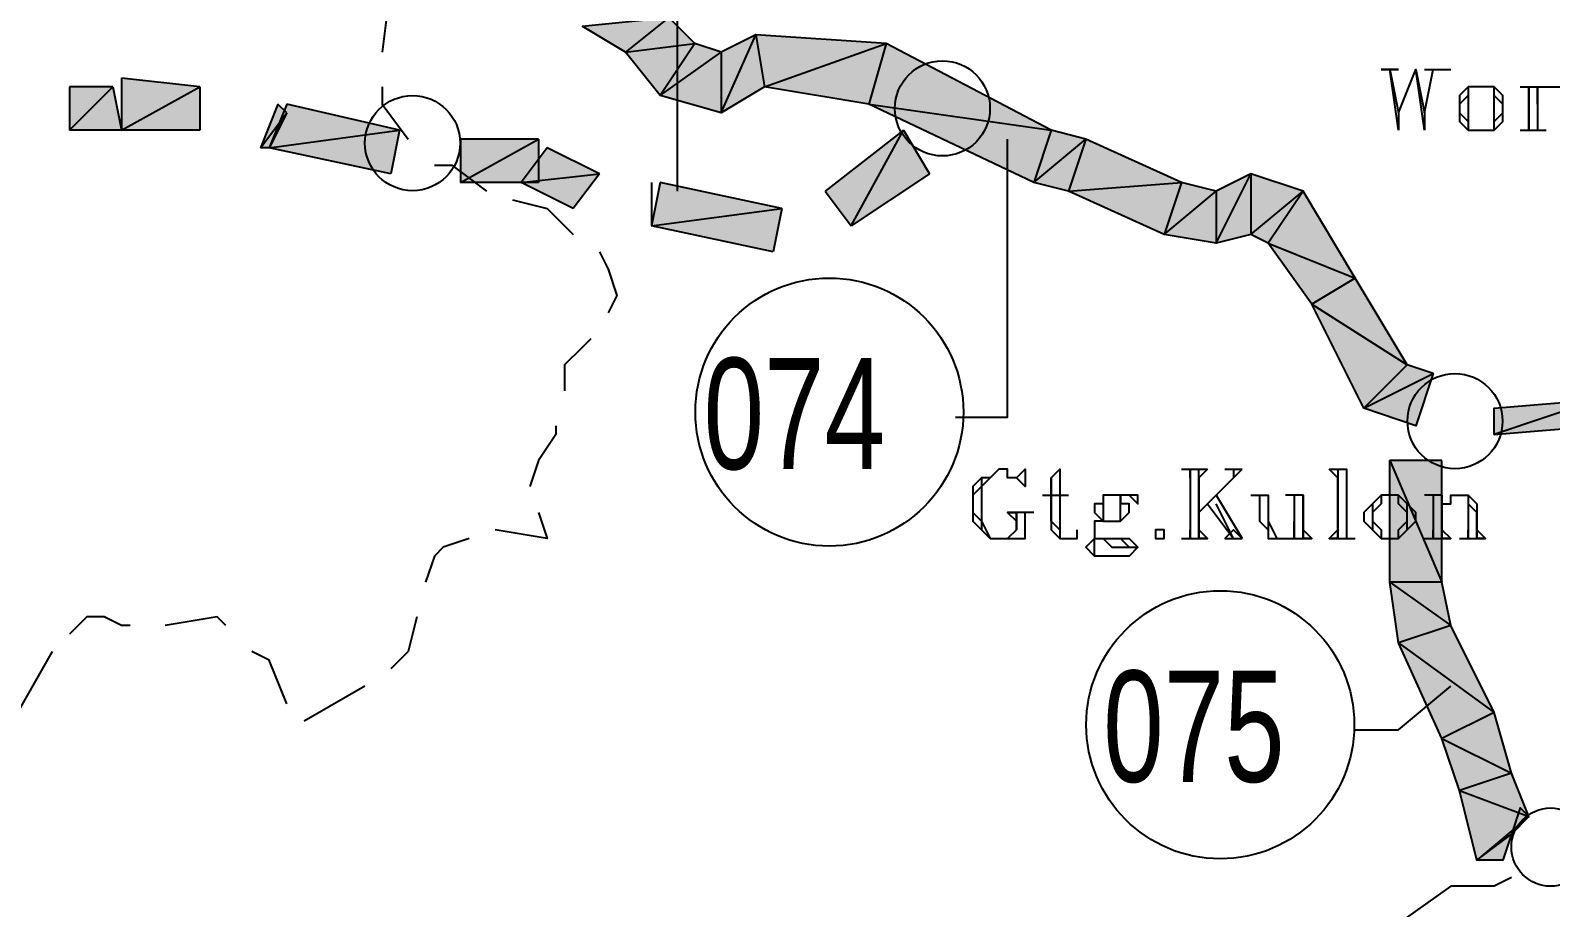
# Model space of a CAD drawing. Header units: millimetres. Extents: x 658 to 813, y 806 to 883.
# Drawn here: x 788.486 to 789.018, y 862.504 to 862.811 of the extents above; entities that cross this region are included whole.
import ezdxf

# ---------------------------------------------------------------- set-up
doc = ezdxf.new("R2010")
doc.units = ezdxf.units.MM
doc.header["$LTSCALE"] = 0.1
doc.linetypes.add('atContinuous2', pattern=[0])
for name, color, linetype in [('BATKAB', 7, 'Continuous'), ('KLEKTOR1', 7, 'Continuous'), ('KLEKTOR2', 7, 'Continuous'), ('LINK NAS BARU', 7, 'Continuous'), ('RENC-JL-SN', 7, 'Continuous'), ('SYMBOL', 7, 'Continuous'), ('TEXT', 8, 'Continuous'), ('zat_Mask_solid', 7, 'Continuous')]:
    doc.layers.add(name, color=color, linetype=linetype)
doc.styles.add('Style2', font='arial.ttf', dxfattribs={"height": 0.2})

msp = doc.modelspace()

# ---------------------------------------------------------------- hatches: boundary and pattern name
at = {"layer": 'KLEKTOR1'}
for points in [[(788.67881, 862.81282), (788.70921, 862.81586), (788.69401, 862.8037)], [(788.70921, 862.81586), (788.69401, 862.8037), (788.71833, 862.80674)], [(788.69401, 862.8037), (788.71833, 862.80674), (788.70617, 862.7885)], [(788.71833, 862.80674), (788.70617, 862.7885), (788.72745, 862.8037)], [(788.70617, 862.7885), (788.72745, 862.8037), (788.72745, 862.78242)], [(789.00409, 862.5301), (789.01017, 862.53618), (789.00713, 862.53922)], [(789.00409, 862.5301), (789.00105, 862.52098), (788.99193, 862.52098)]]:
    msp.add_hatch(color=7, dxfattribs=at).paths.add_polyline_path(points)
h = msp.add_hatch(color=7, dxfattribs=at)
h.paths.add_polyline_path([(788.72745, 862.8037), (788.72745, 862.78242), (788.73961, 862.80978)], flags=17)
h.paths.add_polyline_path([(788.72745, 862.78242), (788.73961, 862.80978), (788.74265, 862.79154)])
h = msp.add_hatch(color=7, dxfattribs=at)
h.paths.add_polyline_path([(788.90073, 862.75506), (788.90073, 862.73682), (788.91289, 862.76114)], flags=17)
h.paths.add_polyline_path([(788.90073, 862.73682), (788.91289, 862.76114), (788.91289, 862.73986)], flags=17)
h = msp.add_hatch(color=7, dxfattribs=at)
h.paths.add_polyline_path([(788.97977, 862.66082), (788.96153, 862.66082), (788.97977, 862.61826)], flags=17)
h.paths.add_polyline_path([(788.96153, 862.66082), (788.97977, 862.61826), (788.96153, 862.61826)], flags=17)
h = msp.add_hatch(color=7, dxfattribs=at)
h.paths.add_polyline_path([(788.97977, 862.61826), (788.96153, 862.61826), (788.98281, 862.60306)], flags=17)
h.paths.add_polyline_path([(788.96153, 862.61826), (788.98281, 862.60306), (788.96457, 862.59698)])
at = {"layer": 'KLEKTOR2'}
h = msp.add_hatch(color=7, dxfattribs=at)
h.paths.add_polyline_path([(789.0345, 862.67298), (789.0345, 862.6821), (788.99801, 862.66994)], flags=17)
h.paths.add_polyline_path([(789.0345, 862.6821), (788.99801, 862.66994), (788.99801, 862.67906)], flags=17)
at = {"layer": 'RENC-JL-SN'}
h = msp.add_hatch(color=7, dxfattribs=at)
h.paths.add_polyline_path([(788.49945, 862.79154), (788.49945, 862.77634), (788.51465, 862.79154)], flags=16)
h.paths.add_polyline_path([(788.49945, 862.77634), (788.51465, 862.79154), (788.51769, 862.77634)])
h = msp.add_hatch(color=7, dxfattribs=at)
h.paths.add_polyline_path([(788.51769, 862.79458), (788.51769, 862.77634), (788.54505, 862.79154)])
h.paths.add_polyline_path([(788.51769, 862.77634), (788.54505, 862.79154), (788.54505, 862.77634)], flags=17)
h = msp.add_hatch(color=7, dxfattribs=at)
h.paths.add_polyline_path([(788.57241, 862.78546), (788.56633, 862.77026), (788.57545, 862.78242)])
h.paths.add_polyline_path([(788.56633, 862.77026), (788.57545, 862.78242), (788.56937, 862.77026)], flags=17)
h = msp.add_hatch(color=7, dxfattribs=at)
h.paths.add_polyline_path([(788.57545, 862.78546), (788.56937, 862.77026), (788.61497, 862.77634)])
h.paths.add_polyline_path([(788.56937, 862.77026), (788.61497, 862.77634), (788.61193, 862.76114)])
h = msp.add_hatch(color=7, dxfattribs=at)
h.paths.add_polyline_path([(788.76393, 862.75506), (788.77305, 862.7429), (788.79129, 862.77634)])
h.paths.add_polyline_path([(788.77305, 862.7429), (788.79129, 862.77634), (788.80041, 862.76114)])
h = msp.add_hatch(color=7, dxfattribs=at)
h.paths.add_polyline_path([(788.63625, 862.7733), (788.63625, 862.7581), (788.66361, 862.7733)], flags=16)
h.paths.add_polyline_path([(788.63625, 862.7581), (788.66361, 862.7733), (788.66361, 862.7581)])
h = msp.add_hatch(color=7, dxfattribs=at)
h.paths.add_polyline_path([(788.66665, 862.77026), (788.65753, 862.7581), (788.68489, 862.76114)])
h.paths.add_polyline_path([(788.65753, 862.7581), (788.68489, 862.76114), (788.67577, 862.74898)])
h = msp.add_hatch(color=7, dxfattribs=at)
h.paths.add_polyline_path([(788.70617, 862.7581), (788.70313, 862.7429), (788.74873, 862.74898)])
h.paths.add_polyline_path([(788.70313, 862.7429), (788.74873, 862.74898), (788.74569, 862.73378)])
at = {"layer": 'zat_Mask_solid'}
for points in [[(788.73961, 862.80978), (788.74265, 862.79154), (788.78521, 862.80674)], [(788.74265, 862.79154), (788.78521, 862.80674), (788.77913, 862.78546)], [(788.78521, 862.80674), (788.77913, 862.78546), (788.84297, 862.77634)], [(788.77913, 862.78546), (788.84297, 862.77634), (788.83689, 862.7581)], [(788.84297, 862.77634), (788.83689, 862.7581), (788.85513, 862.7733)], [(788.83689, 862.7581), (788.85513, 862.7733), (788.84905, 862.75506)], [(788.85513, 862.7733), (788.84905, 862.75506), (788.88857, 862.7581)], [(788.91289, 862.76114), (788.91289, 862.73986), (788.93113, 862.75506)], [(788.84905, 862.75506), (788.88857, 862.7581), (788.88249, 862.73986)], [(788.88857, 862.7581), (788.88249, 862.73986), (788.90073, 862.75506)], [(788.88249, 862.73986), (788.90073, 862.75506), (788.90073, 862.73682)], [(788.91289, 862.73986), (788.93113, 862.75506), (788.91897, 862.73682)], [(788.93113, 862.75506), (788.91897, 862.73682), (788.94937, 862.72466)], [(788.91897, 862.73682), (788.94937, 862.72466), (788.93417, 862.71554)], [(788.94937, 862.72466), (788.93417, 862.71554), (788.96761, 862.69426)], [(788.93417, 862.71554), (788.96761, 862.69426), (788.95241, 862.67906)], [(788.96761, 862.69426), (788.95241, 862.67906), (788.97673, 862.69122)], [(788.95241, 862.67906), (788.97673, 862.69122), (788.97065, 862.67298)], [(788.98281, 862.60306), (788.96457, 862.59698), (788.99801, 862.57266)], [(788.96457, 862.59698), (788.99801, 862.57266), (788.97977, 862.56354)], [(788.99801, 862.57266), (788.97977, 862.56354), (789.00409, 862.55138)], [(788.97977, 862.56354), (789.00409, 862.55138), (788.98585, 862.5453)], [(789.00409, 862.55138), (788.98585, 862.5453), (789.01017, 862.53618)], [(788.98585, 862.5453), (789.01017, 862.53618), (788.99193, 862.52098)]]:
    msp.add_hatch(color=7, dxfattribs=at).paths.add_polyline_path(points)

# ---------------------------------------------------------------- linework, layer by layer
at = {"color": 7}
msp.add_lwpolyline([(789.00409, 862.5149), (788.99801, 862.51186), (788.98281, 862.51186), (788.96153, 862.49666), (788.94633, 862.4845), (788.94025, 862.46018), (788.93417, 862.43586), (788.92809, 862.39938), (788.92505, 862.3629), (788.92809, 862.3477), (788.93417, 862.32945)], dxfattribs=at)
at = {"layer": 'BATKAB', "color": 7}
for points in [[(788.61193, 862.82802), (788.60889, 862.8037)], [(788.60889, 862.79154), (788.60889, 862.78546), (788.61801, 862.7733)], [(788.62713, 862.76418), (788.63321, 862.76418), (788.64537, 862.75506)], [(788.65449, 862.75202), (788.66665, 862.74898), (788.67577, 862.73986)], [(788.68489, 862.73378), (788.68793, 862.7277), (788.69097, 862.71858), (788.68793, 862.7125)], [(788.68185, 862.70338), (788.67881, 862.70034), (788.67273, 862.69426), (788.67273, 862.68514)], [(788.66969, 862.67298), (788.66969, 862.66994), (788.66361, 862.66082), (788.66057, 862.6517)], [(788.66361, 862.64258), (788.66665, 862.63346), (788.64841, 862.6365)], [(788.63929, 862.63346), (788.63017, 862.63042), (788.62713, 862.62738), (788.62409, 862.61826)], [(788.52073, 862.60306), (788.51769, 862.60306), (788.51161, 862.6061), (788.50553, 862.6061), (788.49945, 862.60002)], [(788.55417, 862.60306), (788.55113, 862.6061), (788.53289, 862.60306)], [(788.62105, 862.6061), (788.61801, 862.59394), (788.61193, 862.58786)], [(788.49337, 862.59394), (788.48121, 862.57266)], [(788.57545, 862.5757), (788.56937, 862.5909), (788.56329, 862.59394)], [(788.60281, 862.58178), (788.58153, 862.56962)]]:
    msp.add_lwpolyline(points, dxfattribs=at)
at = {"layer": 'KLEKTOR1', "color": 7}
for points in [[(788.67881, 862.81282), (788.70921, 862.81586), (788.69401, 862.8037), (788.67881, 862.81282)], [(788.70921, 862.81586), (788.69401, 862.8037), (788.71833, 862.80674), (788.70921, 862.81586)], [(788.72745, 862.8037), (788.72745, 862.78242), (788.73961, 862.80978), (788.72745, 862.8037)], [(788.72745, 862.78242), (788.73961, 862.80978), (788.74265, 862.79154), (788.72745, 862.78242)], [(788.73961, 862.80978), (788.74265, 862.79154), (788.78521, 862.80674), (788.73961, 862.80978)], [(788.69401, 862.8037), (788.71833, 862.80674), (788.70617, 862.7885), (788.69401, 862.8037)], [(788.71833, 862.80674), (788.70617, 862.7885), (788.72745, 862.8037), (788.71833, 862.80674)], [(788.70617, 862.7885), (788.72745, 862.8037), (788.72745, 862.78242), (788.70617, 862.7885)], [(788.74265, 862.79154), (788.78521, 862.80674), (788.77913, 862.78546), (788.74265, 862.79154)], [(788.78521, 862.80674), (788.77913, 862.78546), (788.84297, 862.77634), (788.78521, 862.80674)], [(788.77913, 862.78546), (788.84297, 862.77634), (788.83689, 862.7581), (788.77913, 862.78546)], [(788.84297, 862.77634), (788.83689, 862.7581), (788.85513, 862.7733), (788.84297, 862.77634)], [(788.83689, 862.7581), (788.85513, 862.7733), (788.84905, 862.75506), (788.83689, 862.7581)], [(788.85513, 862.7733), (788.84905, 862.75506), (788.88857, 862.7581), (788.85513, 862.7733)], [(788.90073, 862.75506), (788.90073, 862.73682), (788.91289, 862.76114), (788.90073, 862.75506)], [(788.90073, 862.73682), (788.91289, 862.76114), (788.91289, 862.73986), (788.90073, 862.73682)], [(788.91289, 862.76114), (788.91289, 862.73986), (788.93113, 862.75506), (788.91289, 862.76114)], [(788.84905, 862.75506), (788.88857, 862.7581), (788.88249, 862.73986), (788.84905, 862.75506)], [(788.88857, 862.7581), (788.88249, 862.73986), (788.90073, 862.75506), (788.88857, 862.7581)], [(788.88249, 862.73986), (788.90073, 862.75506), (788.90073, 862.73682), (788.88249, 862.73986)], [(788.91289, 862.73986), (788.93113, 862.75506), (788.91897, 862.73682), (788.91289, 862.73986)], [(788.93113, 862.75506), (788.91897, 862.73682), (788.94937, 862.72466), (788.93113, 862.75506)], [(788.91897, 862.73682), (788.94937, 862.72466), (788.93417, 862.71554), (788.91897, 862.73682)], [(788.94937, 862.72466), (788.93417, 862.71554), (788.96761, 862.69426), (788.94937, 862.72466)], [(788.93417, 862.71554), (788.96761, 862.69426), (788.95241, 862.67906), (788.93417, 862.71554)], [(788.96761, 862.69426), (788.95241, 862.67906), (788.97673, 862.69122), (788.96761, 862.69426)], [(788.95241, 862.67906), (788.97673, 862.69122), (788.97065, 862.67298), (788.95241, 862.67906)], [(788.97977, 862.66082), (788.96153, 862.66082), (788.97977, 862.61826), (788.97977, 862.66082)], [(788.96153, 862.66082), (788.97977, 862.61826), (788.96153, 862.61826), (788.96153, 862.66082)], [(788.97977, 862.61826), (788.96153, 862.61826), (788.98281, 862.60306), (788.97977, 862.61826)], [(788.96153, 862.61826), (788.98281, 862.60306), (788.96457, 862.59698), (788.96153, 862.61826)], [(788.98281, 862.60306), (788.96457, 862.59698), (788.99801, 862.57266), (788.98281, 862.60306)], [(788.96457, 862.59698), (788.99801, 862.57266), (788.97977, 862.56354), (788.96457, 862.59698)], [(788.99801, 862.57266), (788.97977, 862.56354), (789.00409, 862.55138), (788.99801, 862.57266)], [(788.97977, 862.56354), (789.00409, 862.55138), (788.98585, 862.5453), (788.97977, 862.56354)], [(789.00409, 862.55138), (788.98585, 862.5453), (789.01017, 862.53618), (789.00409, 862.55138)], [(788.98585, 862.5453), (789.01017, 862.53618), (788.99193, 862.52098), (788.98585, 862.5453)], [(789.00409, 862.5301), (789.01017, 862.53618), (789.00713, 862.53922), (789.00409, 862.5301)], [(789.00409, 862.5301), (789.00105, 862.52098), (788.99193, 862.52098), (789.00409, 862.5301)]]:
    msp.add_lwpolyline(points, dxfattribs=at)
at = {"layer": 'KLEKTOR2', "color": 7}
for points in [[(789.0345, 862.67298), (789.0345, 862.6821), (788.99801, 862.66994), (789.0345, 862.67298)], [(789.0345, 862.6821), (788.99801, 862.66994), (788.99801, 862.67906), (789.0345, 862.6821)]]:
    msp.add_lwpolyline(points, dxfattribs=at)
at = {"layer": 'LINK NAS BARU', "color": 7}
for points in [[(788.71225, 862.75506), (788.71225, 862.91619), (788.78521, 862.91619)], [(788.80953, 862.67602), (788.82777, 862.67602), (788.82777, 862.7733)], [(788.94937, 862.56658), (788.96457, 862.56658), (788.98281, 862.58178)]]:
    msp.add_lwpolyline(points, dxfattribs=at)
at = {"layer": 'LINK NAS BARU', "color": 7, "linetype": 'atContinuous2'}
for centre in [(788.76537, 862.67776), (788.90218, 862.56832)]:
    msp.add_circle(centre, 0.0469, dxfattribs=at)
at = {"layer": 'RENC-JL-SN', "color": 7, "linetype": 'atContinuous2'}
for p, q in [((788.49945, 862.79154), (788.49945, 862.77634)), ((788.49945, 862.77634), (788.51465, 862.79154)), ((788.51465, 862.79154), (788.49945, 862.79154)), ((788.49945, 862.77634), (788.51465, 862.79154)), ((788.51465, 862.79154), (788.51769, 862.77634)), ((788.51769, 862.79458), (788.51769, 862.77634)), ((788.54505, 862.79154), (788.51769, 862.79458)), ((788.51769, 862.77634), (788.54505, 862.79154)), ((788.51769, 862.77634), (788.54505, 862.79154)), ((788.54505, 862.79154), (788.54505, 862.77634)), ((788.57241, 862.78546), (788.56633, 862.77026)), ((788.56633, 862.77026), (788.57545, 862.78242)), ((788.56633, 862.77026), (788.57545, 862.78242)), ((788.57545, 862.78546), (788.56937, 862.77026)), ((788.57545, 862.78242), (788.56937, 862.77026)), ((788.57545, 862.78242), (788.57241, 862.78546)), ((788.61497, 862.77634), (788.57545, 862.78546)), ((788.51769, 862.77634), (788.49945, 862.77634)), ((788.54505, 862.77634), (788.51769, 862.77634)), ((788.56937, 862.77026), (788.61497, 862.77634)), ((788.56937, 862.77026), (788.61497, 862.77634)), ((788.61497, 862.77634), (788.61193, 862.76114)), ((788.79129, 862.77634), (788.76393, 862.75506)), ((788.77305, 862.7429), (788.79129, 862.77634)), ((788.77305, 862.7429), (788.79129, 862.77634)), ((788.79129, 862.77634), (788.80041, 862.76114)), ((788.56937, 862.77026), (788.56633, 862.77026)), ((788.61193, 862.76114), (788.56937, 862.77026)), ((788.63625, 862.7733), (788.63625, 862.7581)), ((788.63625, 862.7581), (788.66361, 862.7733)), ((788.66361, 862.7733), (788.63625, 862.7733)), ((788.63625, 862.7581), (788.66361, 862.7733)), ((788.66665, 862.77026), (788.65753, 862.7581)), ((788.66361, 862.7733), (788.66361, 862.7581)), ((788.68489, 862.76114), (788.66665, 862.77026)), ((788.65753, 862.7581), (788.68489, 862.76114)), ((788.65753, 862.7581), (788.68489, 862.76114)), ((788.68489, 862.76114), (788.67577, 862.74898)), ((788.80041, 862.76114), (788.77305, 862.7429)), ((788.66361, 862.7581), (788.63625, 862.7581)), ((788.67577, 862.74898), (788.65753, 862.7581)), ((788.70617, 862.7581), (788.70313, 862.7429)), ((788.74873, 862.74898), (788.70617, 862.7581)), ((788.76393, 862.75506), (788.77305, 862.7429)), ((788.70313, 862.7429), (788.74873, 862.74898)), ((788.70313, 862.7429), (788.74873, 862.74898)), ((788.74873, 862.74898), (788.74569, 862.73378)), ((788.74569, 862.73378), (788.70313, 862.7429))]:
    msp.add_line(p, q, dxfattribs=at)
at = {"layer": 'RENC-JL-SN', "color": 7}
for points in [[(788.79129, 862.77634), (788.80041, 862.76114)], [(788.70313, 862.7581), (788.70313, 862.7429)]]:
    msp.add_lwpolyline(points, dxfattribs=at)
at = {"layer": 'SYMBOL', "color": 7, "linetype": 'atContinuous2'}
for centre, radius in [((788.80494, 862.78402), 0.01664), ((788.6195, 862.77186), 0.01664), ((788.98431, 862.67458), 0.01664), ((789.01778, 862.52552), 0.0137)]:
    msp.add_circle(centre, radius, dxfattribs=at)
at = {"layer": 'TEXT', "color": 7}
for points in [[(788.95849, 862.79762), (788.96457, 862.79762)], [(788.95849, 862.79762), (788.96153, 862.79762), (788.95849, 862.79762)], [(788.96457, 862.77634), (788.96153, 862.79762), (788.96457, 862.78242), (788.96457, 862.77634)], [(788.96153, 862.79762), (788.96457, 862.78242), (788.97065, 862.79762)], [(788.96457, 862.79762), (788.96153, 862.79762), (788.96457, 862.79762)], [(788.97369, 862.77634), (788.97065, 862.79762), (788.97369, 862.78242), (788.97369, 862.77634)], [(788.97065, 862.79762), (788.97369, 862.78242), (788.97673, 862.79762)], [(788.97369, 862.79762), (788.98281, 862.79762)], [(788.97673, 862.79762), (788.97977, 862.79762)], [(788.99193, 862.79154), (788.98889, 862.79154), (788.98585, 862.7885), (788.98585, 862.78546), (788.98585, 862.78242), (788.98585, 862.77938), (788.98889, 862.77634), (788.99193, 862.77634), (788.99497, 862.77634), (788.99801, 862.77634), (789.00105, 862.77938), (789.00105, 862.78242), (789.00105, 862.78546), (789.00105, 862.7885), (788.99801, 862.79154), (788.99497, 862.79154), (788.99193, 862.79154)], [(788.99193, 862.79154), (788.98889, 862.79154), (788.98889, 862.7885), (788.98889, 862.78546), (788.98889, 862.78242), (788.98889, 862.77938), (788.98889, 862.77634), (788.99193, 862.77634)], [(788.99497, 862.77634), (788.99801, 862.77634), (788.99801, 862.77938), (788.99801, 862.78242), (788.99801, 862.78546), (788.99801, 862.7885), (788.99801, 862.79154), (788.99497, 862.79154)], [(789.00713, 862.79154), (789.01321, 862.79154), (789.01321, 862.77634)], [(789.00713, 862.79154), (789.01017, 862.79154), (789.01017, 862.7885)], [(789.01017, 862.79154), (789.01017, 862.77634), (789.01017, 862.79154)], [(789.01321, 862.78546), (789.01321, 862.7885), (789.01321, 862.79154), (789.01626, 862.79154), (789.0193, 862.79154), (789.02234, 862.79154), (789.02234, 862.7885), (789.02538, 862.78546), (789.02538, 862.77634)], [(788.98889, 862.7885), (788.98585, 862.78546), (788.98585, 862.78242), (788.98889, 862.77938)], [(788.99801, 862.77938), (789.00105, 862.78242), (789.00105, 862.78546), (788.99801, 862.7885)], [(788.96457, 862.78242), (788.96457, 862.77634)], [(788.97369, 862.78242), (788.97369, 862.77634)], [(789.00713, 862.77634), (789.01017, 862.77634), (789.01017, 862.77938)], [(789.00713, 862.77634), (789.01626, 862.77634)], [(789.01321, 862.77938), (789.01321, 862.77634)], [(788.83081, 862.65474), (788.83385, 862.65778), (788.83385, 862.6517), (788.83081, 862.65474), (788.82777, 862.65474), (788.82777, 862.65778), (788.82473, 862.65778), (788.82169, 862.65474), (788.81865, 862.65474), (788.81561, 862.6517), (788.81561, 862.64866), (788.81561, 862.64258), (788.81561, 862.63954), (788.81865, 862.6365), (788.82169, 862.63346), (788.82473, 862.63346), (788.82777, 862.63346), (788.83081, 862.63346), (788.83385, 862.63346), (788.83385, 862.64258)], [(788.81865, 862.65474), (788.81865, 862.6517), (788.81561, 862.64866), (788.81561, 862.64258), (788.81865, 862.63954), (788.81865, 862.6365)], [(788.82473, 862.65778), (788.82169, 862.65474), (788.81865, 862.6517), (788.81865, 862.64866), (788.81865, 862.64258), (788.81865, 862.63954), (788.82169, 862.63346), (788.82473, 862.63346)], [(788.84297, 862.65474), (788.84601, 862.65778), (788.84601, 862.63954), (788.84601, 862.63346), (788.84905, 862.63346)], [(788.84601, 862.6365), (788.84297, 862.63954), (788.84297, 862.65474), (788.84297, 862.63954), (788.84297, 862.6365), (788.84601, 862.63346), (788.84905, 862.63346), (788.85209, 862.63346), (788.85209, 862.6365)], [(788.88857, 862.65778), (788.89769, 862.65778)], [(788.89161, 862.65778), (788.89161, 862.63346)], [(788.89161, 862.65778), (788.89161, 862.65474), (788.89161, 862.65778)], [(788.89465, 862.65474), (788.89465, 862.63346), (788.89465, 862.65778)], [(788.89769, 862.65778), (788.89465, 862.65474), (788.89769, 862.65778)], [(788.90681, 862.65474), (788.89465, 862.64258)], [(788.90377, 862.65778), (788.90985, 862.65778)], [(788.90681, 862.65778), (788.90681, 862.65474), (788.90985, 862.65778)], [(788.94025, 862.65778), (788.94633, 862.65778), (788.94633, 862.63346)], [(788.94025, 862.65778), (788.94329, 862.65474), (788.94025, 862.65778)], [(788.94329, 862.65778), (788.94329, 862.63346), (788.94329, 862.65474)], [(788.83993, 862.64866), (788.84905, 862.64866)], [(788.86425, 862.64866), (788.86121, 862.64866), (788.86121, 862.64562), (788.85817, 862.64562), (788.85817, 862.64258), (788.86121, 862.63954), (788.86425, 862.63954), (788.86729, 862.63954), (788.87033, 862.64258), (788.87033, 862.64562), (788.86729, 862.64562), (788.86729, 862.64866), (788.86425, 862.64866)], [(788.86425, 862.64866), (788.86121, 862.64866), (788.86121, 862.64562), (788.86121, 862.64258), (788.86121, 862.63954), (788.86425, 862.63954), (788.86729, 862.63954), (788.86729, 862.64258), (788.86729, 862.64562), (788.86729, 862.64866), (788.86425, 862.64866)], [(788.87033, 862.64866), (788.87337, 862.64562), (788.87337, 862.64866), (788.87033, 862.64866), (788.86729, 862.64866), (788.86729, 862.64562)], [(788.90073, 862.64866), (788.90985, 862.63346)], [(788.91289, 862.64866), (788.91897, 862.64866), (788.91897, 862.63954), (788.92201, 862.63346)], [(788.91593, 862.64866), (788.91593, 862.63954), (788.91897, 862.6365), (788.91897, 862.63346), (788.92201, 862.63346), (788.92505, 862.63346), (788.92809, 862.63346), (788.92809, 862.6365), (788.92809, 862.63954)], [(788.91593, 862.64866), (788.91593, 862.64562)], [(788.91897, 862.64866), (788.91897, 862.63954), (788.91897, 862.6365)], [(788.93113, 862.64866), (788.93113, 862.63346), (788.93113, 862.64866), (788.92505, 862.64866)], [(788.92809, 862.64866), (788.92809, 862.63346), (788.93417, 862.63346)], [(788.96153, 862.64866), (788.95849, 862.64866), (788.95545, 862.64562), (788.95241, 862.64258), (788.95241, 862.63954), (788.95545, 862.6365), (788.95849, 862.63346), (788.96153, 862.63346), (788.96457, 862.63346), (788.96761, 862.6365), (788.97065, 862.63954), (788.97065, 862.64258), (788.96761, 862.64562), (788.96457, 862.64866), (788.96153, 862.64866)], [(788.96153, 862.64866), (788.95849, 862.64866), (788.95849, 862.64562), (788.95545, 862.64258), (788.95545, 862.63954), (788.95849, 862.6365), (788.95849, 862.63346), (788.96153, 862.63346), (788.96457, 862.63346), (788.96457, 862.6365), (788.96761, 862.63954), (788.96761, 862.64258), (788.96457, 862.64562), (788.96457, 862.64866), (788.96153, 862.64866)], [(788.97977, 862.64866), (788.97977, 862.63346), (788.97977, 862.64866), (788.97369, 862.64866)], [(788.97673, 862.64866), (788.97673, 862.63346)], [(788.97673, 862.64866), (788.97673, 862.64562)], [(788.97977, 862.64562), (788.98281, 862.64562), (788.98281, 862.64866), (788.98585, 862.64866), (788.98889, 862.64866), (788.99193, 862.64562), (788.99193, 862.64258), (788.99193, 862.63346), (788.99193, 862.64258), (788.98889, 862.64562)], [(788.98889, 862.64866), (788.98889, 862.64562), (788.98889, 862.63346)], [(788.83689, 862.64258), (788.82777, 862.64258), (788.83081, 862.64258)], [(788.82777, 862.64258), (788.83081, 862.63954)], [(788.83081, 862.64258), (788.83081, 862.6365), (788.83081, 862.64258)], [(788.83385, 862.63954), (788.83385, 862.64258)], [(788.86121, 862.64562), (788.86121, 862.64258), (788.86121, 862.63954)], [(788.86729, 862.63954), (788.86729, 862.64258), (788.86729, 862.64562)], [(788.89769, 862.64562), (788.90681, 862.63346), (788.90073, 862.64562)], [(788.95545, 862.64562), (788.95545, 862.64258), (788.95545, 862.63954), (788.95545, 862.6365)], [(788.96761, 862.6365), (788.96761, 862.63954), (788.96761, 862.64258), (788.96761, 862.64562)], [(788.86121, 862.63954), (788.85817, 862.63954), (788.85817, 862.6365), (788.85817, 862.63346), (788.86121, 862.63346), (788.86425, 862.63042), (788.86729, 862.63042), (788.87033, 862.63042), (788.87337, 862.63042)], [(788.83081, 862.6365), (788.82777, 862.63346)], [(788.85817, 862.6365), (788.85817, 862.63346), (788.86121, 862.63346), (788.86729, 862.63346), (788.87033, 862.63346), (788.87337, 862.63042), (788.87033, 862.62738), (788.86729, 862.62738), (788.86121, 862.62738), (788.85817, 862.62738), (788.85513, 862.63042), (788.85817, 862.63346), (788.86121, 862.63346), (788.86425, 862.63346), (788.86729, 862.63346), (788.87033, 862.63042)], [(788.86121, 862.62738), (788.85817, 862.62738), (788.85817, 862.63042), (788.85817, 862.63346), (788.86121, 862.63346)], [(788.87945, 862.6365), (788.87945, 862.63346), (788.88249, 862.63346), (788.88249, 862.6365), (788.87945, 862.6365), (788.87945, 862.63346), (788.88249, 862.63346), (788.88249, 862.6365), (788.87945, 862.6365)], [(788.88857, 862.63346), (788.89769, 862.63346)], [(788.89161, 862.63346), (788.89161, 862.6365)], [(788.89465, 862.6365), (788.89769, 862.63346), (788.89465, 862.63346)], [(788.90377, 862.63346), (788.90681, 862.6365), (788.90985, 862.63346)], [(788.90377, 862.63346), (788.90985, 862.63346)], [(788.93113, 862.6365), (788.93417, 862.63346), (788.93113, 862.63346)], [(788.94329, 862.63346), (788.94025, 862.63346), (788.94329, 862.6365)], [(788.94025, 862.63346), (788.94937, 862.63346)], [(788.94633, 862.6365), (788.94633, 862.63346)], [(788.97369, 862.63346), (788.98281, 862.63346)], [(788.97673, 862.63346), (788.97673, 862.6365)], [(788.97977, 862.6365), (788.98281, 862.63346), (788.97977, 862.63346)], [(788.98585, 862.63346), (788.99497, 862.63346)], [(788.98889, 862.63346), (788.98889, 862.6365)], [(788.99193, 862.6365), (788.99497, 862.63346), (788.99193, 862.63346)]]:
    msp.add_lwpolyline(points, dxfattribs=at)

# ---------------------------------------------------------------- texts
at = {"layer": 'LINK NAS BARU', "color": 7, "style": 'Style2', "width": 0.7}
for s, p in [('074', (788.72137, 862.65778)), ('075', (788.86121, 862.54834))]:
    msp.add_text(s, height=0.038913, rotation=0.0006, dxfattribs=at).set_placement(p)

doc.saveas('drawing.dxf')
